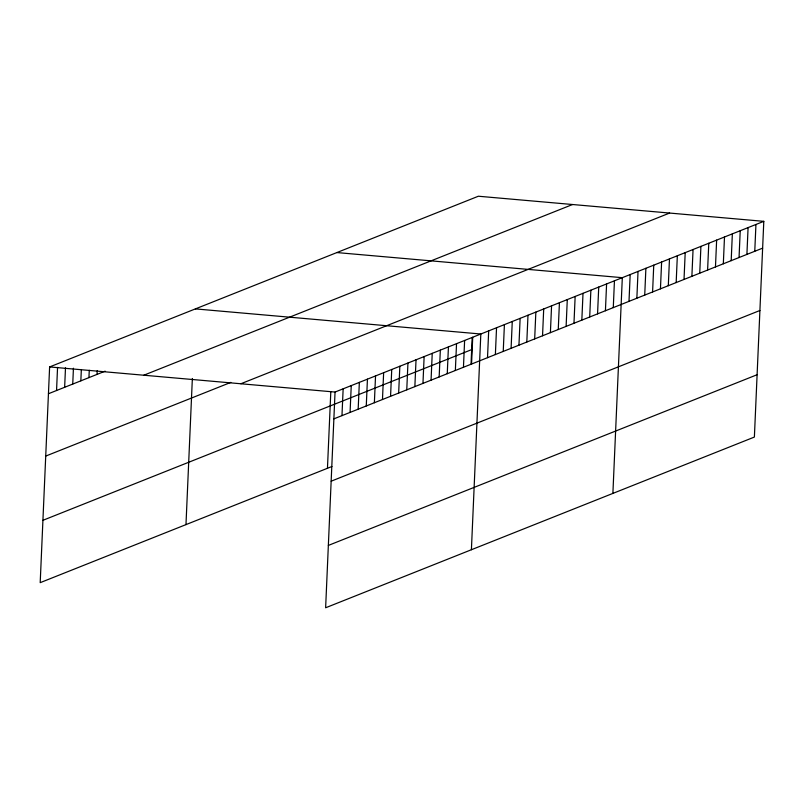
<?xml version="1.0" encoding="UTF-8"?>
<svg xmlns="http://www.w3.org/2000/svg" width="804" height="804" viewBox="0 0 804 804"><rect width="100%" height="100%" fill="white"/><g stroke="black" fill="none" stroke-linecap="round" stroke-linejoin="round"><path stroke-width="1.21" d="M763.8 221.341L335.047 392.05L325.63 607.774L754.383 437.064L763.8 221.341L478.37 196.226L49.617 366.936L40.2 582.659L331.951 466.491M56.551 390.513L57.556 367.368M64.642 387.287L65.496 367.8M72.742 384.061L73.435 368.222M80.842 380.845L81.325 369.88M88.942 377.619L89.264 370.302M97.043 374.393L97.204 370.734M185.975 524.62L192.357 378.483M327.459 468.28L330.806 391.669M341.971 415.628L343.147 388.824M350.072 412.402L351.247 385.598M358.172 409.176L359.348 382.372M366.272 405.96L367.438 379.146M374.373 402.734L375.538 375.93M382.473 399.508L383.639 372.704M390.563 396.282L391.739 369.478M398.663 393.055L399.839 366.252M406.764 389.829L407.94 363.026M414.864 386.613L416.03 359.8M422.964 383.387L424.13 356.584M431.065 380.161L432.23 353.358M439.165 376.935L440.331 350.132M447.255 373.709L448.431 346.906M455.355 370.483L456.531 343.68M463.456 367.257L464.622 340.454M471.033 364.282L472.189 337.71M471.556 364.041L472.722 337.238M471.405 549.735L480.822 334.012L195.392 308.897M487.515 357.679L488.681 330.876M495.375 354.554L496.54 327.751M503.234 351.428L504.409 324.625M511.093 348.293L512.269 321.489M518.952 345.167L520.128 318.364M526.811 342.032L527.987 315.228M534.68 338.906L535.846 312.103M542.539 335.781L543.705 308.977M550.398 332.645L551.564 305.842M558.257 329.519L559.423 302.716M566.116 326.384L567.292 299.58M573.976 323.258L575.151 296.455M581.835 320.133L583.011 293.329M589.704 316.997L590.87 290.194M597.563 313.872L598.729 287.068M605.422 310.736L606.588 283.933M613.281 307.61L614.447 280.807M612.889 493.395L622.316 277.681L336.886 252.567M628.999 301.349L630.175 274.546M636.858 298.224L638.034 271.42M644.728 295.088L645.893 268.285M652.587 291.963L653.752 265.159M660.446 288.837L661.612 262.034M668.305 285.701L669.471 258.898M676.164 282.576L677.34 255.772M684.023 279.44L685.199 252.637M691.882 276.315L693.058 249.511M699.741 273.189L700.917 246.386M707.61 270.054L708.776 243.25M715.47 266.928L716.635 240.125M723.329 263.792L724.494 236.989M731.188 260.667L732.354 233.863M739.047 257.541L740.223 230.738M746.906 254.406L748.082 227.602M754.765 251.28L755.941 224.477M48.451 393.739L105.143 371.167M143.805 375.217L572.559 204.517M45.727 456.079L230.808 382.392M240.858 383.759L669.611 213.06M42.924 520.309L471.677 349.609M333.881 418.854L762.634 248.145M331.158 481.194L759.911 310.495M328.354 545.424L757.107 374.724M49.617 366.936L335.047 392.05"/></g></svg>
